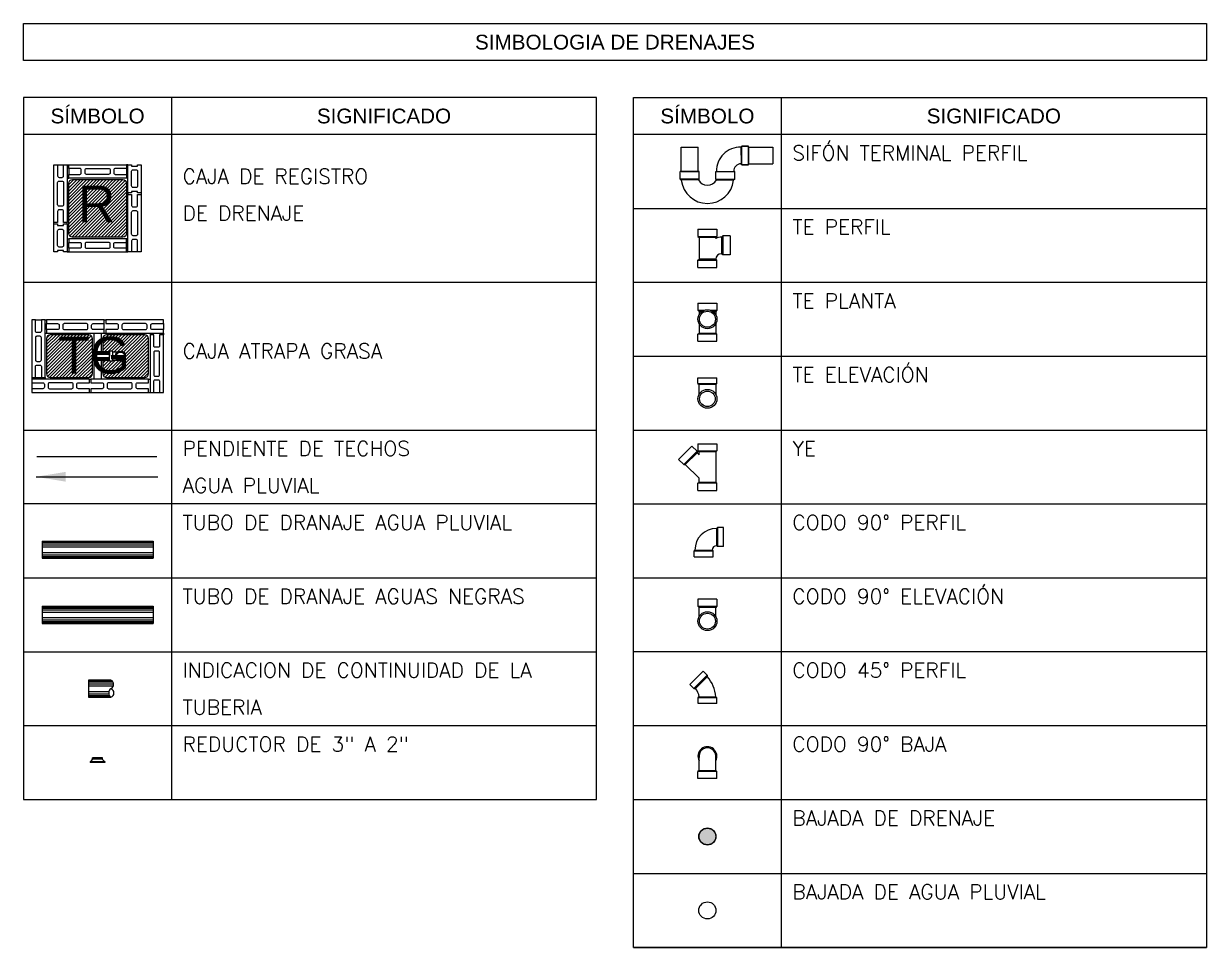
# Model space of a CAD drawing. Header units: inches. Extents: x -9 to 337, y -247 to 209.
# Drawn here: x 104.22 to 112.22, y -176.39 to -170.14 of the extents above; entities that cross this region are included whole.
import ezdxf
from ezdxf.enums import TextEntityAlignment as Align

# ---------------------------------------------------------------- set-up
doc = ezdxf.new("R2010")
doc.units = ezdxf.units.IN
doc.header["$MEASUREMENT"] = 0
for name, color, linetype in [('DRENAJE', 1, 'Continuous'), ('SIMBOLOGIA', 7, 'Continuous'), ('SIMBOLOS', 7, 'Continuous'), ('Textos', 2, 'Continuous')]:
    doc.layers.add(name, color=color, linetype=linetype)
doc.styles.add('ARIAL', font='arial.ttf', dxfattribs={"height": 0.14})
doc.styles.add('MONOTXT4', font='monotxt4.shx')
doc.styles.add('ROMANS', font='ROMANS.SHX')
doc.styles.get("Standard").update_dxf_attribs({"font": 'arial.ttf'})
doc.dimstyles.new('E50', dxfattribs={"dimscale": 2, "dimtxt": 0.1, "dimasz": 0.2, "dimexe": 0.25, "dimexo": 0.25, "dimgap": 0, "dimtad": 0, "dimlfac": 0.5, "dimzin": 0, "dimdsep": 46, "dimtxsty": 'Standard', "dimblk": 'ARCHTICK', "dimcen": 0.09, "dimdle": 0.25, "dimclrd": 2, "dimclre": 1, "dimclrt": 3, "dimadec": 0, "dimazin": 0, "dimtfac": 1, "dimtix": 1, "dimtmove": 1, "dimatfit": 3, "dimfxl": 1, "dimtvp": 1, "dimtolj": 1, "dimtzin": 0, "dimlwd": 20, "dimlwe": 13, "dimarcsym": 0})

# ---------------------------------------------------------------- blocks, each defined once
blk = doc.blocks.new('SIMDRENA')
h = blk.add_hatch()
h.set_pattern_fill('ANSI31', color=1, scale=0.25, style=0)
h.paths.add_polyline_path([(1.69, 9.74, 0.414214), (1.64, 9.79), (1.12, 9.79, 0.414214), (1.07, 9.74), (1.07, 9.56), (1.16, 9.56), (1.16, 9.568), (1.2, 9.568), (1.208, 9.56), (1.278, 9.56, -0.56619), (1.378, 9.5, -0.56619), (1.278, 9.44), (1.208, 9.44), (1.2, 9.432), (1.16, 9.432), (1.16, 9.44), (1.07, 9.44), (1.07, 9.26, 0.414214), (1.12, 9.21), (1.64, 9.21, 0.414214), (1.69, 9.26)])
at = {"layer": 'SIMBOLOS'}
h = blk.add_hatch(dxfattribs=at)
h.set_pattern_fill('ANSI31', color=1, scale=0.25, style=0)
h.set_pattern_definition([(45, (-19, 3.5), (-0.022097087, 0.022097087), [])])
h.paths.add_polyline_path([(1.39, 11.84, 0.414214), (1.34, 11.89), (0.66, 11.89, 0.414214), (0.61, 11.84), (0.61, 11.16, 0.414214), (0.66, 11.11), (1.34, 11.11, 0.414214), (1.39, 11.16)])
h = blk.add_hatch(dxfattribs=at)
h.set_pattern_fill('ANSI31', color=1, scale=0.25, style=0)
h.set_pattern_definition([(45, (-19.3, 3.5), (-0.022097087, 0.022097087), [])])
h.paths.add_polyline_path([(0.88, 9.21, 0.414214), (0.93, 9.26), (0.93, 9.44), (0.93, 9.56), (0.93, 9.74, 0.414214), (0.88, 9.79), (0.36, 9.79, 0.414214), (0.31, 9.74), (0.31, 9.26, 0.414214), (0.36, 9.21)])
blk.add_hatch(color=1, dxfattribs=at).paths.add_polyline_path([(9.362, 3, 1), (9.138, 3, 1)])
at = {"color": 1}
for p, q in [((9.122, 11.121), (9.378, 11.121)), ((9.363, 11.105), (9.137, 11.105)), ((9.444, 10.887), (9.444, 11.113)), ((9.46, 11.128), (9.46, 10.872)), ((9.122, 10.798), (9.378, 10.798)), ((9.363, 10.813), (9.137, 10.813)), ((9.122, 10.121), (9.207, 10.121)), ((9.177, 10.105), (9.137, 10.105)), ((9.293, 10.121), (9.378, 10.121)), ((9.363, 10.105), (9.323, 10.105)), ((9.378, 9.798), (9.122, 9.798)), ((9.137, 9.813), (9.363, 9.813)), ((1.16, 9.554), (0.93, 9.554)), ((1.16, 9.542), (0.93, 9.542)), ((1.16, 9.524), (0.93, 9.524)), ((1.16, 9.476), (0.93, 9.476)), ((1.16, 9.458), (0.93, 9.458)), ((1.16, 9.446), (0.93, 9.446)), ((9.122, 9.13), (9.378, 9.13)), ((9.363, 9.115), (9.137, 9.115)), ((9.11, 8.214), (8.929, 8.033)), ((8.951, 8.033), (9.11, 8.192)), ((9.122, 8.219), (9.378, 8.219)), ((9.363, 8.204), (9.137, 8.204)), ((9.378, 7.781), (9.122, 7.781)), ((9.137, 7.796), (9.363, 7.796)), ((9.374, 7.168), (9.374, 6.935)), ((9.386, 7.18), (9.386, 6.924)), ((9.07, 6.864), (9.326, 6.864)), ((9.082, 6.876), (9.315, 6.876)), ((9.122, 6.117), (9.378, 6.117)), ((9.363, 6.101), (9.137, 6.101)), ((9.068, 5.003), (9.247, 5.182)), ((9.247, 5.163), (9.087, 5.003, -0.5)), ((0.875, 5.108), (1.193, 5.108)), ((0.875, 5.092), (1.208, 5.092)), ((0.875, 5.068), (1.217, 5.068)), ((0.875, 5.038), (1.214, 5.038)), ((0.875, 4.962), (1.154, 4.962)), ((0.875, 4.932), (1.152, 4.932)), ((0.875, 4.908), (1.159, 4.908)), ((0.875, 4.892), (1.171, 4.892)), ((9.377, 4.877), (9.123, 4.877)), ((9.136, 4.89), (9.364, 4.89)), ((9.378, 3.88), (9.122, 3.88)), ((9.137, 3.895), (9.363, 3.895))]:
    blk.add_line(p, q, dxfattribs=at)
at = {"color": 2}
for p, q in [((1.16, 9.56), (0.93, 9.56)), ((0.93, 9.56), (0.93, 9.5)), ((0.93, 9.44), (0.93, 9.5)), ((1.16, 9.44), (0.93, 9.44)), ((1.16, 9.56), (1.16, 9.5)), ((1.16, 9.44), (1.16, 9.5)), ((0.875, 5.116), (1.18, 5.116)), ((0.875, 4.884), (1.18, 4.884))]:
    blk.add_line(p, q, dxfattribs=at)
at = {"layer": 'DRENAJE', "color": 2}
for p, q in [((0.875, 5.116), (0.875, 4.884)), ((1.18, 5.116), (0.875, 5.116)), ((1.18, 4.884), (0.875, 4.884))]:
    blk.add_line(p, q, dxfattribs=at)
for centre, radius, start, end in [((1.224, 4.942), 0.0727, 127.1078, 232.8922), ((1.154, 5.058), 0.0635, 293.9238, 66.0762), ((1.16, 4.942), 0.0614, 289.2404, 70.7596)]:
    blk.add_arc(centre, radius, start, end, dxfattribs=at)
at = {"layer": 'SIMBOLOGIA', "color": 2}
for p, q in [((2, 13), (2, 12.5)), ((10.25, 13), (10.25, 12.5)), ((2, 12.5), (2, 3.5)), ((10.25, 12.5), (10.25, 1.5)), ((8.25, 11.5), (16, 11.5)), ((0, 10.5), (7.75, 10.5)), ((8.25, 10.5), (16, 10.5)), ((8.25, 9.5), (16, 9.5)), ((0, 8.5), (7.75, 8.5)), ((8.25, 8.5), (16, 8.5)), ((0, 7.506), (7.75, 7.506)), ((8.25, 7.5), (16, 7.5)), ((0, 6.5), (7.75, 6.5)), ((8.25, 6.5), (16, 6.5)), ((0, 5.5), (7.75, 5.5)), ((16, 5.5), (8.25, 5.5)), ((0, 4.5), (7.75, 4.5)), ((8.25, 4.5), (16, 4.5)), ((0, 3.5), (7.75, 3.5)), ((8.25, 3.5), (16, 3.5)), ((8.25, 2.5), (16, 2.5)), ((8.25, 1.5), (16, 1.5))]:
    blk.add_line(p, q, dxfattribs=at)
at = {"layer": 'SIMBOLOGIA', "color": 4}
for p, q in [((7.75, 12.5), (0, 12.5)), ((16, 12.5), (8.25, 12.5))]:
    blk.add_line(p, q, dxfattribs=at)
for points in [[(16, 14), (16, 13.5), (0, 13.5), (0, 14)], [(7.75, 3.5), (7.75, 13), (0, 13), (0, 3.5)], [(16, 1.5), (8.25, 1.5), (8.25, 13), (16, 13)]]:
    blk.add_lwpolyline(points, close=True, dxfattribs=at)
at = {"layer": 'SIMBOLOS', "color": 3, "linetype": 'Continuous'}
for p, q in [((8.897, 12.329), (9.123, 12.329)), ((9.804, 12.329), (9.804, 12.104)), ((10.133, 12.329), (10.133, 12.104)), ((8.897, 12), (9.123, 12))]:
    blk.add_line(p, q, dxfattribs=at)
at = {"layer": 'SIMBOLOS', "color": 3}
for p, q in [((8.897, 12), (8.897, 12.329)), ((9.123, 12), (9.123, 12.329)), ((9.702, 12.328), (9.717, 12.343)), ((9.804, 12.343), (9.717, 12.343)), ((9.717, 12.343), (9.804, 12.343)), ((9.804, 12.09), (9.804, 12.343)), ((9.804, 12.329), (10.133, 12.329)), ((9.138, 12), (8.882, 12)), ((8.882, 11.895), (8.882, 12)), ((9.138, 11.895), (9.138, 12)), ((9.363, 12), (9.619, 12)), ((9.363, 11.895), (9.363, 12)), ((9.619, 11.895), (9.619, 12)), ((9.717, 12.09), (9.706, 12.102)), ((9.804, 12.09), (9.717, 12.09)), ((9.717, 12.09), (9.804, 12.09)), ((9.804, 12.104), (10.133, 12.104)), ((8.882, 11.895), (8.897, 11.88)), ((9.138, 11.895), (9.13, 11.887)), ((9.363, 11.895), (9.371, 11.887)), ((9.619, 11.895), (9.604, 11.88)), ((9.122, 11.218), (9.122, 11.121)), ((9.122, 11.218), (9.378, 11.218)), ((9.378, 11.218), (9.378, 11.121)), ((9.122, 11.121), (9.137, 11.105)), ((9.137, 11.105), (9.137, 10.813)), ((9.378, 11.121), (9.363, 11.105)), ((9.363, 11.092), (9.363, 11.105)), ((9.46, 11.128), (9.444, 11.113)), ((9.557, 11.128), (9.46, 11.128)), ((9.557, 11.128), (9.557, 10.872)), ((9.441, 10.887), (9.444, 10.887)), ((9.46, 10.872), (9.444, 10.887)), ((9.122, 10.798), (9.137, 10.813)), ((9.122, 10.701), (9.122, 10.798)), ((9.378, 10.798), (9.363, 10.813)), ((9.378, 10.701), (9.378, 10.798)), ((9.557, 10.872), (9.46, 10.872)), ((9.122, 10.701), (9.378, 10.701)), ((9.122, 10.218), (9.378, 10.218)), ((9.122, 10.218), (9.378, 10.218)), ((9.122, 10.218), (9.122, 10.121)), ((9.122, 10.121), (9.137, 10.105)), ((9.137, 10.105), (9.137, 10.06)), ((9.378, 10.121), (9.363, 10.105)), ((9.363, 10.105), (9.363, 10.06)), ((9.378, 10.218), (9.378, 10.121)), ((9.137, 9.94), (9.137, 9.813)), ((9.363, 9.94), (9.363, 9.813)), ((9.122, 9.798), (9.137, 9.813)), ((9.122, 9.701), (9.122, 9.798)), ((9.378, 9.798), (9.363, 9.813)), ((9.378, 9.701), (9.378, 9.798)), ((9.122, 9.701), (9.378, 9.701)), ((9.122, 9.205), (9.378, 9.205)), ((9.122, 9.13), (9.122, 9.205)), ((9.122, 9.13), (9.137, 9.115)), ((9.378, 9.13), (9.363, 9.115)), ((9.378, 9.13), (9.378, 9.205)), ((9.137, 8.983), (9.137, 9.115)), ((9.363, 9.115), (9.363, 8.983)), ((8.86, 8.102), (9.041, 8.283)), ((9.041, 8.283), (9.11, 8.214)), ((9.11, 8.214), (9.11, 8.192)), ((9.11, 8.192), (9.137, 8.165)), ((9.122, 8.316), (9.122, 8.219)), ((9.122, 8.316), (9.378, 8.316)), ((9.122, 8.219), (9.137, 8.204)), ((9.137, 8.165), (9.137, 8.204)), ((9.378, 8.219), (9.363, 8.204)), ((9.363, 8.204), (9.363, 7.796)), ((9.378, 8.316), (9.378, 8.219)), ((8.86, 8.102), (8.929, 8.033)), ((8.929, 8.033), (8.951, 8.033)), ((9.137, 7.847), (8.951, 8.033)), ((9.137, 7.796), (9.137, 7.847)), ((9.122, 7.781), (9.137, 7.796)), ((9.122, 7.684), (9.122, 7.781)), ((9.122, 7.684), (9.378, 7.684)), ((9.378, 7.781), (9.363, 7.796)), ((9.378, 7.684), (9.378, 7.781)), ((9.386, 7.18), (9.374, 7.168)), ((9.466, 7.18), (9.386, 7.18)), ((9.466, 6.924), (9.466, 7.18)), ((9.386, 6.924), (9.374, 6.935)), ((9.466, 6.924), (9.386, 6.924)), ((9.07, 6.864), (9.082, 6.876)), ((9.07, 6.784), (9.07, 6.864)), ((9.07, 6.784), (9.326, 6.784)), ((9.326, 6.864), (9.315, 6.876)), ((9.326, 6.784), (9.326, 6.864)), ((9.378, 6.214), (9.122, 6.214)), ((9.122, 6.214), (9.122, 6.117)), ((9.122, 6.117), (9.137, 6.101)), ((9.137, 5.975), (9.137, 6.101)), ((9.378, 6.117), (9.363, 6.101)), ((9.363, 5.975), (9.363, 6.101)), ((9.378, 6.214), (9.378, 6.117)), ((9.194, 5.236), (9.014, 5.056)), ((9.194, 5.236), (9.247, 5.182)), ((9.247, 5.182), (9.247, 5.163)), ((9.014, 5.056), (9.068, 5.003)), ((9.068, 5.003), (9.087, 5.003)), ((9.123, 4.877), (9.136, 4.89)), ((9.123, 4.8), (9.123, 4.877)), ((9.377, 4.8), (9.123, 4.8)), ((9.377, 4.877), (9.364, 4.89)), ((9.377, 4.8), (9.377, 4.877)), ((9.137, 3.895), (9.137, 4.07)), ((9.363, 3.895), (9.363, 4.07)), ((9.137, 3.895), (9.122, 3.88)), ((9.122, 3.785), (9.122, 3.88)), ((9.378, 3.88), (9.363, 3.895)), ((9.378, 3.785), (9.378, 3.88)), ((9.378, 3.785), (9.122, 3.785))]:
    blk.add_line(p, q, dxfattribs=at)
at = {"layer": 'SIMBOLOS', "color": 1}
for p, q in [((9.702, 12.328), (9.706, 12.102)), ((9.717, 12.09), (9.717, 12.343)), ((9.138, 11.895), (8.882, 11.895)), ((9.13, 11.887), (8.897, 11.88)), ((9.363, 11.895), (9.619, 11.895)), ((9.371, 11.887), (9.604, 11.88)), ((0.29, 9.81), (0.31, 9.81)), ((1.09, 9.81), (1.11, 9.81)), ((1.71, 9.81), (1.71, 9.79)), ((1.16, 9.432), (1.16, 9.568)), ((1.2, 9.568), (1.16, 9.568)), ((1.2, 9.568), (1.208, 9.56)), ((1.2, 9.568), (1.2, 9.432)), ((1.2, 9.432), (1.208, 9.44)), ((1.208, 9.44), (1.208, 9.56)), ((1.208, 9.56), (1.278, 9.56)), ((1.278, 9.44), (1.208, 9.44)), ((1.2, 9.432), (1.16, 9.432)), ((0.29, 9.21), (0.29, 9.19)), ((0.89, 9.19), (0.91, 9.19)), ((1.69, 9.19), (1.71, 9.19)), ((0.178, 8.144), (1.802, 8.144)), ((0.25, 6.989), (1.75, 6.989)), ((0.25, 6.973), (1.75, 6.973)), ((0.25, 6.949), (1.75, 6.949)), ((0.25, 6.919), (1.75, 6.919)), ((0.25, 6.843), (1.75, 6.843)), ((0.25, 6.813), (1.75, 6.813)), ((0.25, 6.789), (1.75, 6.789)), ((0.25, 6.773), (1.75, 6.773)), ((0.25, 6.108), (1.75, 6.108)), ((0.25, 6.092), (1.75, 6.092)), ((0.25, 6.068), (1.75, 6.068)), ((0.25, 6.038), (1.75, 6.038)), ((0.25, 5.962), (1.75, 5.962)), ((0.25, 5.932), (1.75, 5.932)), ((0.25, 5.908), (1.75, 5.908)), ((0.25, 5.892), (1.75, 5.892)), ((0.9, 4.016), (1.1, 4.016)), ((0.9, 4.016), (0.9, 4)), ((1.1, 4), (0.9, 4)), ((0.907, 4.016), (0.937, 4.048)), ((1.068, 4.064), (0.932, 4.064)), ((0.932, 4.048), (0.932, 4.064)), ((1.068, 4.048), (0.932, 4.048)), ((1.093, 4.016), (1.063, 4.048)), ((1.068, 4.048), (1.068, 4.064)), ((1.1, 4.016), (1.1, 4))]:
    blk.add_line(p, q, dxfattribs=at)
at = {"layer": 'SIMBOLOS', "color": 2}
for p, q in [((0.46, 12.09), (0.54, 12.09)), ((0.59, 12.09), (0.61, 12.09)), ((0.61, 12.04), (0.61, 11.96)), ((1.41, 12.09), (1.39, 12.09)), ((1.39, 12.04), (1.39, 11.96)), ((0.59, 11.91), (0.61, 11.91)), ((1.41, 11.91), (1.39, 11.91)), ((1.41, 11.71), (1.41, 11.69)), ((1.59, 11.71), (1.59, 11.69)), ((0.41, 11.29), (0.41, 11.31)), ((0.59, 11.29), (0.59, 11.31)), ((0.59, 11.09), (0.61, 11.09)), ((0.61, 10.96), (0.61, 11.04)), ((1.41, 11.09), (1.39, 11.09)), ((1.39, 10.96), (1.39, 11.04)), ((0.61, 10.91), (0.59, 10.91)), ((0.59, 10.91), (0.61, 10.91)), ((1.41, 10.91), (1.39, 10.91)), ((1.39, 10.91), (1.41, 10.91)), ((1.54, 10.91), (1.46, 10.91)), ((0.16, 9.99), (0.24, 9.99)), ((0.29, 9.99), (0.31, 9.99)), ((0.31, 9.86), (0.31, 9.94)), ((1.09, 9.99), (1.11, 9.99)), ((1.09, 9.86), (1.09, 9.94)), ((1.89, 9.94), (1.89, 9.86)), ((0.95, 9.81), (0.95, 9.56)), ((1.05, 9.81), (1.05, 9.56)), ((1.89, 9.81), (1.89, 9.79)), ((0.95, 9.44), (0.95, 9.19)), ((1.05, 9.44), (1.05, 9.19)), ((0.11, 9.21), (0.11, 9.19)), ((0.11, 9.14), (0.11, 9.06)), ((0.16, 9.21), (0.24, 9.21)), ((0.89, 9.01), (0.91, 9.01)), ((1.69, 9.01), (1.71, 9.01)), ((1.76, 9.01), (1.84, 9.01)), ((0.25, 6.997), (1.75, 6.997)), ((0.25, 6.765), (1.75, 6.765)), ((0.25, 6.116), (1.75, 6.116)), ((0.25, 5.884), (1.75, 5.884))]:
    blk.add_line(p, q, dxfattribs=at)
at = {"layer": 'SIMBOLOS', "color": 2, "linetype": 'Continuous'}
for p, q in [((0.25, 6.997), (0.25, 6.765)), ((1.75, 6.997), (1.75, 6.765)), ((0.25, 6.116), (0.25, 5.884)), ((1.75, 6.116), (1.75, 5.884))]:
    blk.add_line(p, q, dxfattribs=at)
at = {"layer": 'SIMBOLOS', "color": 2}
for points in [[(0.59, 11.31), (0.54, 11.31), (0.54, 11.46, 0.414214), (0.52, 11.48), (0.48, 11.48, 0.414214), (0.46, 11.46), (0.46, 11.31), (0.41, 11.31), (0.41, 12.09), (0.46, 12.09), (0.46, 11.94, 0.414214), (0.48, 11.92), (0.52, 11.92, 0.414214), (0.54, 11.94), (0.54, 12.09), (0.59, 12.09)], [(0.61, 11.91), (0.61, 11.96), (0.76, 11.96, 0.414214), (0.78, 11.98), (0.78, 12.02, 0.414214), (0.76, 12.04), (0.61, 12.04), (0.61, 12.09), (1.39, 12.09), (1.39, 12.04), (1.24, 12.04, 0.414214), (1.22, 12.02), (1.22, 11.98, 0.414214), (1.24, 11.96), (1.39, 11.96), (1.39, 11.91)], [(1.15, 12.04, -0.414214), (1.17, 12.02), (1.17, 11.98, -0.414214), (1.15, 11.96), (0.85, 11.96, -0.414214), (0.83, 11.98), (0.83, 12.02, -0.414214), (0.85, 12.04)], [(1.54, 11.803, -0.414214), (1.52, 11.783), (1.48, 11.783, -0.414214), (1.46, 11.803), (1.46, 12.003, -0.414214), (1.48, 12.023), (1.52, 12.023, -0.414214), (1.54, 12.003)], [(0.46, 11.85, -0.414214), (0.48, 11.87), (0.52, 11.87, -0.414214), (0.54, 11.85), (0.54, 11.55, -0.414214), (0.52, 11.53), (0.48, 11.53, -0.414214), (0.46, 11.55)], [(1.41, 11.69), (1.46, 11.69), (1.46, 11.54, 0.414214), (1.48, 11.52), (1.52, 11.52, 0.414214), (1.54, 11.54), (1.54, 11.69), (1.59, 11.69), (1.59, 10.91), (1.54, 10.91), (1.54, 11.06, 0.414214), (1.52, 11.08), (1.48, 11.08, 0.414214), (1.46, 11.06), (1.46, 10.91), (1.41, 10.91)], [(1.54, 11.15, -0.414214), (1.52, 11.13), (1.48, 11.13, -0.414214), (1.46, 11.15), (1.46, 11.45, -0.414214), (1.48, 11.47), (1.52, 11.47, -0.414214), (1.54, 11.45)], [(0.46, 11.197, -0.414214), (0.48, 11.217), (0.52, 11.217, -0.414214), (0.54, 11.197), (0.54, 10.997, -0.414214), (0.52, 10.977), (0.48, 10.977, -0.414214), (0.46, 10.997)], [(0.61, 11.09), (0.61, 11.04), (0.76, 11.04, -0.414214), (0.78, 11.02), (0.78, 10.98, -0.414214), (0.76, 10.96), (0.61, 10.96), (0.61, 10.91), (1.39, 10.91), (1.39, 10.96), (1.24, 10.96, -0.414214), (1.22, 10.98), (1.22, 11.02, -0.414214), (1.24, 11.04), (1.39, 11.04), (1.39, 11.09)], [(1.15, 10.96, 0.414214), (1.17, 10.98), (1.17, 11.02, 0.414214), (1.15, 11.04), (0.85, 11.04, 0.414214), (0.83, 11.02), (0.83, 10.98, 0.414214), (0.85, 10.96)], [(0.11, 9.21), (0.16, 9.21), (0.16, 9.36, -0.414214), (0.18, 9.38), (0.22, 9.38, -0.414214), (0.24, 9.36), (0.24, 9.21), (0.29, 9.21), (0.29, 9.99), (0.24, 9.99), (0.24, 9.84, -0.414214), (0.22, 9.82), (0.18, 9.82, -0.414214), (0.16, 9.84), (0.16, 9.99), (0.11, 9.99)], [(1.09, 9.81), (1.09, 9.86), (0.94, 9.86, -0.414214), (0.92, 9.88), (0.92, 9.92, -0.414214), (0.94, 9.94), (1.09, 9.94), (1.09, 9.99), (0.31, 9.99), (0.31, 9.94), (0.46, 9.94, -0.414214), (0.48, 9.92), (0.48, 9.88, -0.414214), (0.46, 9.86), (0.31, 9.86), (0.31, 9.81)], [(0.55, 9.94, 0.414214), (0.53, 9.92), (0.53, 9.88, 0.414214), (0.55, 9.86), (0.85, 9.86, 0.414214), (0.87, 9.88), (0.87, 9.92, 0.414214), (0.85, 9.94)], [(1.89, 9.81), (1.89, 9.86), (1.74, 9.86, -0.414214), (1.72, 9.88), (1.72, 9.92, -0.414214), (1.74, 9.94), (1.89, 9.94), (1.89, 9.99), (1.11, 9.99), (1.11, 9.94), (1.26, 9.94, -0.414214), (1.28, 9.92), (1.28, 9.88, -0.414214), (1.26, 9.86), (1.11, 9.86), (1.11, 9.81)], [(1.35, 9.94, 0.414214), (1.33, 9.92), (1.33, 9.88, 0.414214), (1.35, 9.86), (1.65, 9.86, 0.414214), (1.67, 9.88), (1.67, 9.92, 0.414214), (1.65, 9.94)], [(0.24, 9.75, 0.414214), (0.22, 9.77), (0.18, 9.77, 0.414214), (0.16, 9.75), (0.16, 9.45, 0.414214), (0.18, 9.43), (0.22, 9.43, 0.414214), (0.24, 9.45)], [(1.71, 9.01), (1.76, 9.01), (1.76, 9.16, -0.414214), (1.78, 9.18), (1.82, 9.18, -0.414214), (1.84, 9.16), (1.84, 9.01), (1.89, 9.01), (1.89, 9.79), (1.84, 9.79), (1.84, 9.64, -0.414214), (1.82, 9.62), (1.78, 9.62, -0.414214), (1.76, 9.64), (1.76, 9.79), (1.71, 9.79)], [(1.84, 9.55, 0.414214), (1.82, 9.57), (1.78, 9.57, 0.414214), (1.76, 9.55), (1.76, 9.25, 0.414214), (1.78, 9.23), (1.82, 9.23, 0.414214), (1.84, 9.25)], [(0.89, 9.01), (0.89, 9.06), (0.74, 9.06, -0.414214), (0.72, 9.08), (0.72, 9.12, -0.414214), (0.74, 9.14), (0.89, 9.14), (0.89, 9.19), (0.11, 9.19), (0.11, 9.14), (0.26, 9.14, -0.414214), (0.28, 9.12), (0.28, 9.08, -0.414214), (0.26, 9.06), (0.11, 9.06), (0.11, 9.01)], [(0.35, 9.14, 0.414214), (0.33, 9.12), (0.33, 9.08, 0.414214), (0.35, 9.06), (0.65, 9.06, 0.414214), (0.67, 9.08), (0.67, 9.12, 0.414214), (0.65, 9.14)], [(1.69, 9.01), (1.69, 9.06), (1.54, 9.06, -0.414214), (1.52, 9.08), (1.52, 9.12, -0.414214), (1.54, 9.14), (1.69, 9.14), (1.69, 9.19), (0.91, 9.19), (0.91, 9.14), (1.06, 9.14, -0.414214), (1.08, 9.12), (1.08, 9.08, -0.414214), (1.06, 9.06), (0.91, 9.06), (0.91, 9.01)], [(1.15, 9.14, 0.414214), (1.13, 9.12), (1.13, 9.08, 0.414214), (1.15, 9.06), (1.45, 9.06, 0.414214), (1.47, 9.08), (1.47, 9.12, 0.414214), (1.45, 9.14)]]:
    blk.add_lwpolyline(points, format="xyb", close=True, dxfattribs=at)
for points in [[(1.46, 12.09), (1.46, 12.07), (1.54, 12.07), (1.54, 12.09), (1.59, 12.09), (1.59, 11.71), (1.54, 11.71), (1.54, 11.73), (1.46, 11.73), (1.46, 11.71), (1.41, 11.71), (1.41, 12.09)], [(0.54, 10.91), (0.54, 10.93), (0.46, 10.93), (0.46, 10.91), (0.41, 10.91), (0.41, 11.29), (0.46, 11.29), (0.46, 11.27), (0.54, 11.27), (0.54, 11.29), (0.59, 11.29), (0.59, 10.91)]]:
    blk.add_lwpolyline(points, close=True, dxfattribs=at)
at = {"layer": 'SIMBOLOS', "color": 1}
blk.add_lwpolyline([(0.61, 11.84, -0.414214), (0.66, 11.89), (1.34, 11.89, -0.414214), (1.39, 11.84), (1.39, 11.16, -0.414214), (1.34, 11.11), (0.66, 11.11, -0.414214), (0.61, 11.16)], format="xyb", close=True, dxfattribs=at)
for points in [[(0.93, 9.56), (0.93, 9.74, 0.414214), (0.88, 9.79), (0.36, 9.79, 0.414214), (0.31, 9.74), (0.31, 9.26, 0.414214), (0.36, 9.21), (0.88, 9.21, 0.414214), (0.93, 9.26), (0.93, 9.44)], [(1.07, 9.44), (1.07, 9.26, 0.414214), (1.12, 9.21), (1.64, 9.21, 0.414214), (1.69, 9.26), (1.69, 9.74, 0.414214), (1.64, 9.79), (1.12, 9.79, 0.414214), (1.07, 9.74), (1.07, 9.56)]]:
    blk.add_lwpolyline(points, format="xyb", dxfattribs=at)
at = {"layer": 'SIMBOLOS', "color": 2}
for centre, radius in [((9.25, 10), 0.128), ((9.25, 10), 0.108), ((9.25, 8.923), 0.128), ((9.25, 8.923), 0.105), ((9.25, 5.914), 0.128), ((9.25, 5.914), 0.108), ((9.25, 3), 0.116), ((9.25, 3), 0.112)]:
    blk.add_circle(centre, radius, dxfattribs=at)
at = {"layer": 'SIMBOLOS', "color": 1}
for radius in [0.068, 0.06, 0.056]:
    blk.add_circle((1.31, 9.5), radius, dxfattribs=at)
at = {"layer": 'SIMBOLOS', "color": 5}
blk.add_circle((9.25, 2), 0.116, dxfattribs=at)
at = {"layer": 'SIMBOLOS', "color": 3}
for centre, radius, start, end in [((9.695, 12.007), 0.321, 88.709, 181.2095), ((9.702, 12.008), 0.0941, 87.7068, 184.5886), ((9.251, 11.924), 0.357, 187.1124, 352.8876), ((9.25, 11.947), 0.135, 206.3782, 333.6368), ((9.454, 10.903), 0.21, 92.7146, 115.8306), ((9.44, 10.809), 0.0776, 89.7981, 177.1259), ((9.374, 6.876), 0.293, 90, 180), ((9.374, 6.876), 0.0593, 90, 180), ((8.911, 4.859), 0.454, 3.943, 42.1137), ((8.959, 4.879, -0.5), 0.178, 3.564, 43.9867), ((9.25, 4.087), 0.114, 351.4029, 188.5971)]:
    blk.add_arc(centre, radius, start, end, dxfattribs=at)
at = {"layer": 'SIMBOLOS', "color": 2}
blk.add_arc((9.25, 4.087), 0.128, 331.6424, 208.3576, dxfattribs=at)
at = {"layer": 'Textos', "color": 3, "style": 'ARIAL'}
for s, p in [('SIMBOLOGIA DE DRENAJES', (8, 13.75)), ('SÍMBOLO', (1, 12.75)), ('SIGNIFICADO', (4.875, 12.75)), ('SÍMBOLO', (9.25, 12.75)), ('SIGNIFICADO', (13.125, 12.75))]:
    blk.add_text(s, height=0.2, dxfattribs=at).set_placement(p, align=Align.MIDDLE_CENTER)
at = {"layer": 'Textos', "color": 3, "style": 'ROMANS'}
for s, p in [('SIFÓN TERMINAL PERFIL', (10.4, 12.15)), ('CAJA DE REGISTRO', (2.15, 11.834)), ('DE DRENAJE', (2.15, 11.334)), ('TE PERFIL', (10.4, 11.15)), ('TE PLANTA', (10.4, 10.15)), ('CAJA ATRAPA GRASA', (2.15, 9.47)), ('TE ELEVACIÓN', (10.4, 9.15)), ('PENDIENTE DE TECHOS', (2.15, 8.15)), ('YE', (10.4, 8.15)), ('AGUA PLUVIAL', (2.15, 7.65)), ('TUBO DE DRANAJE AGUA PLUVIAL', (2.15, 7.15)), ('CODO 90° PERFIL', (10.4, 7.15)), ('CODO 90° ELEVACIÓN', (10.4, 6.15)), ('TUBO DE DRANAJE AGUAS NEGRAS', (2.15, 6.15)), ('INDICACION DE CONTINUIDAD DE LA', (2.15, 5.15)), ('CODO 45° PERFIL', (10.4, 5.15)), ('TUBERIA', (2.15, 4.65)), ('REDUCTOR DE 3" A 2"', (2.15, 4.15)), ('CODO 90° BAJA', (10.4, 4.15)), ('BAJADA DE DRENAJE', (10.4, 3.15)), ('BAJADA DE AGUA PLUVIAL', (10.4, 2.15))]:
    blk.add_text(s, height=0.2, dxfattribs=at).set_placement(p)
at = {"layer": 'SIMBOLOS', "color": 2}
blk.add_leader([(0.167, 7.868), (1.814, 7.868)], dimstyle='E50', dxfattribs=at)

msp = doc.modelspace()

# ---------------------------------------------------------------- block references
at = {"xscale": 0.5, "yscale": 0.5, "zscale": 0.5}
msp.add_blockref('SIMDRENA', (104.2155, -177.1372), dxfattribs=at)

# ---------------------------------------------------------------- texts
at = {"color": 2, "char_height": 0.25, "attachment_point": 1, "style": 'MONOTXT4'}
for s, insert in [('{\\f@Arial Unicode MS|b0|i0|c0|p34;R}', (104.583, -171.2326)), ('{\\f@Arial Unicode MS|b0|i0|c0|p34;TG}', (104.4498, -172.2554))]:
    msp.add_mtext(s, dxfattribs=dict(at, insert=insert))

doc.saveas('drawing.dxf')
